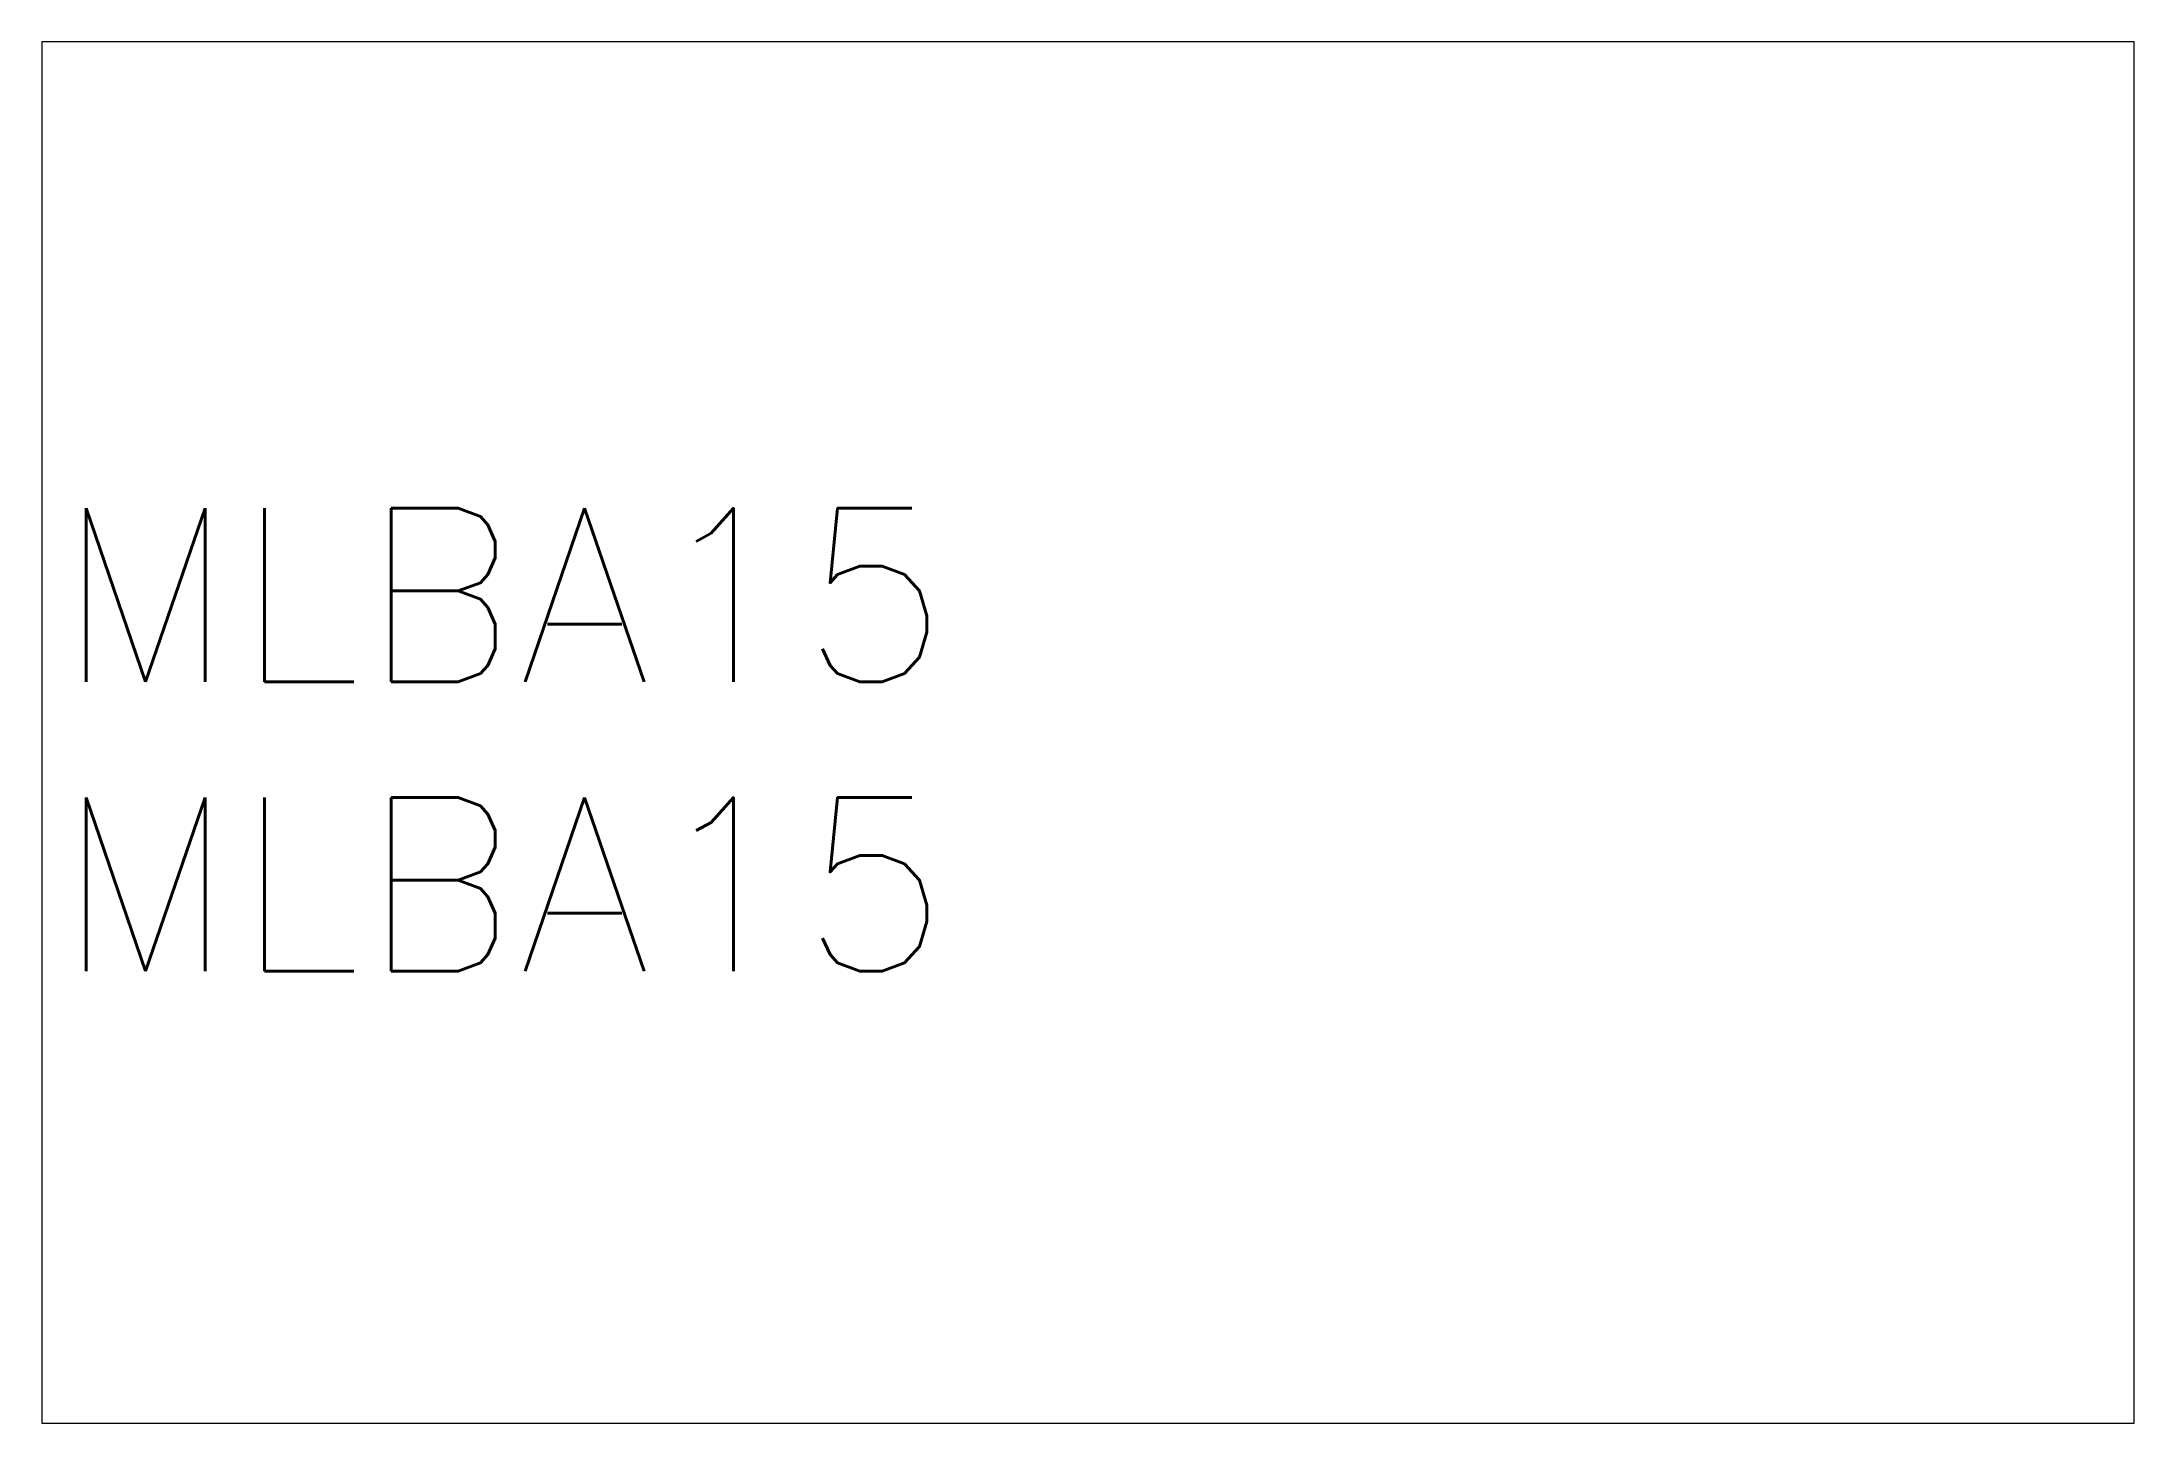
# Paper-space layout 'Layout1' of a CAD drawing. Extents: x 0 to 287, y 11 to 200.
# The model-space entities are those that its viewports show. They can reach past a viewport. Long polylines and large blocks are cut down to what shows.
import ezdxf

# ---------------------------------------------------------------- set-up
doc = ezdxf.new("R2010")
doc.units = 0
doc.header["$LTSCALE"] = 0.5
doc.layers.get('DEFPOINTS').update_dxf_attribs({"linetype": 'CONTINUOUS'})
doc.layers.add('MSM_PART_NUMBER', color=7, linetype='CONTINUOUS')
doc.styles.get("Standard").update_dxf_attribs({"font": 'txt.shx', "height": 3, "bigfont": 'bigfont.shx'})

msp = doc.modelspace()

# ---------------------------------------------------------------- texts
at = {"layer": 'MSM_PART_NUMBER', "char_height": 3, "width": 121.09418, "attachment_point": 1}
for insert in [(0, 0), (0, -5)]:
    msp.add_mtext('{MLBA15}', dxfattribs=dict(at, insert=insert))

psp = doc.layouts.get("Layout1")

# ---------------------------------------------------------------- viewports
at = {"layer": 'DEFPOINTS', "color": 7, "linetype": 'CONTINUOUS', "view_target_point": (-1.417, -0.433)}
psp.add_viewport(center=(143.6, 105.38), size=(287.21, 189.6507), view_center_point=(19.245, -3.442), view_height=23.87525, dxfattribs=at)

doc.saveas('drawing.dxf')
